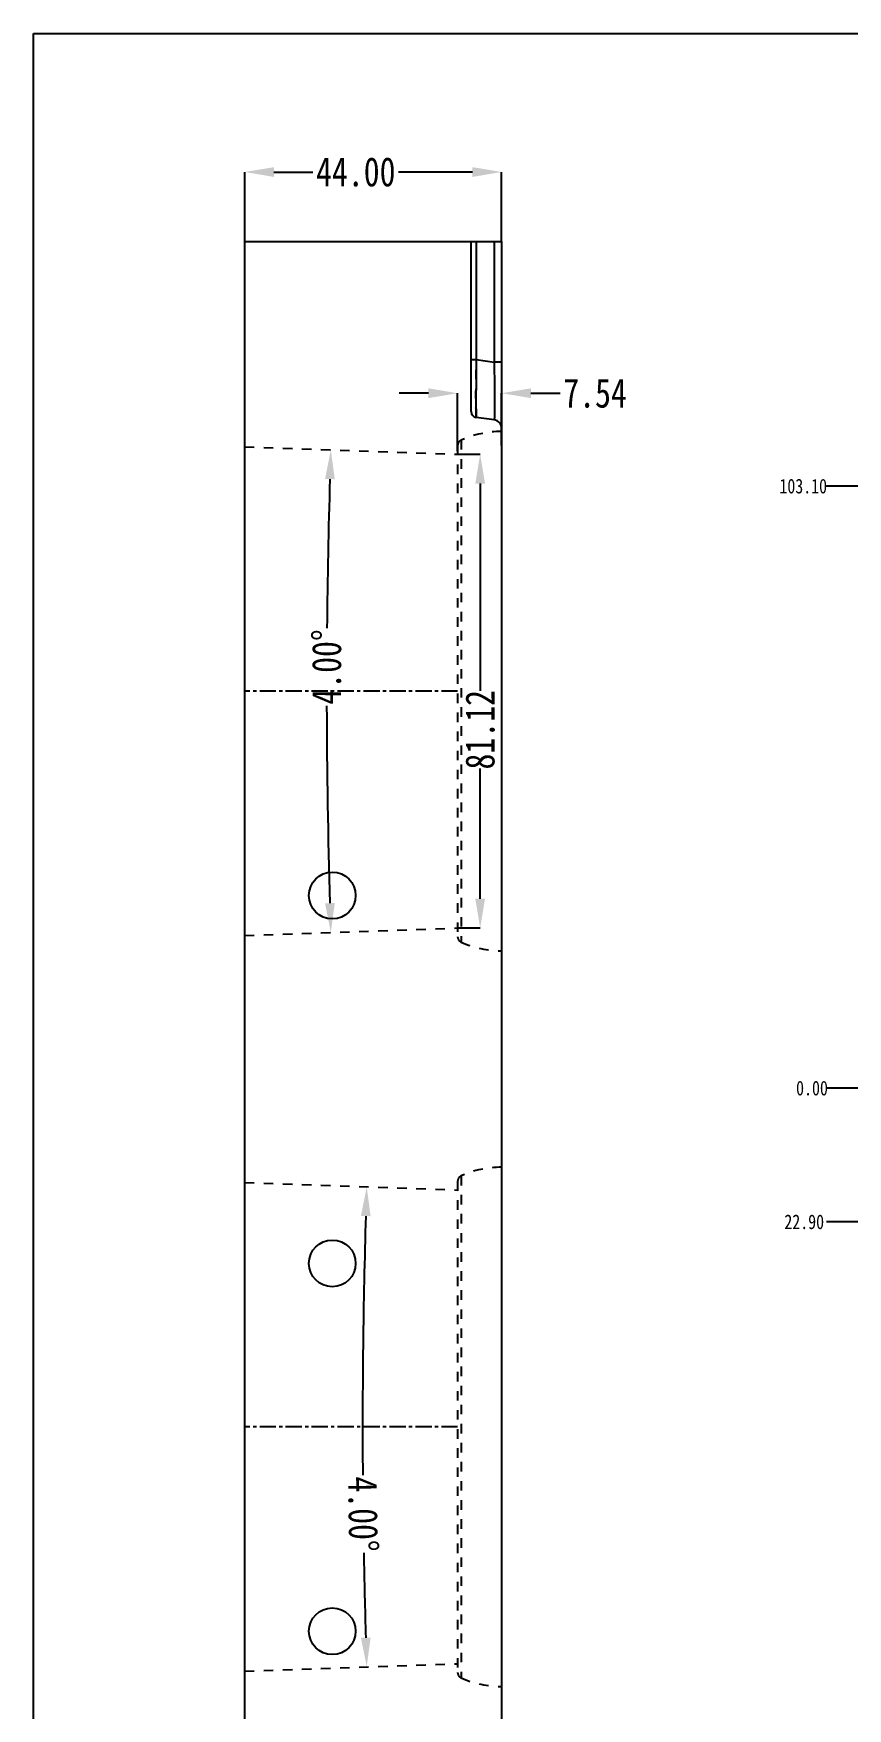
# Model space of a CAD drawing. Header units: millimetres. Extents: x 780 to 4422, y -1506 to 1268.
# Drawn here: x 2294.9 to 2434.3, y -655.5 to -368.7 of the extents above; entities that cross this region are included whole.
import ezdxf

# ---------------------------------------------------------------- set-up
doc = ezdxf.new("R2010")
doc.units = ezdxf.units.MM
doc.header["$LTSCALE"] = 16.335
doc.header["$PDMODE"] = 3
doc.header["$PDSIZE"] = 0.3125
doc.linetypes.add('CENTER', pattern=[0.6, 0.375, -0.075, 0.075, -0.075])
doc.linetypes.add('HIDDEN', pattern=[0.2, 0.1, -0.1])
doc.layers.get('0').update_dxf_attribs({"linetype": 'CONTINUOUS'})
doc.layers.get('Defpoints').update_dxf_attribs({"linetype": 'CONTINUOUS'})
doc.layers.add('DEFAULT_2', color=8, linetype='HIDDEN')
doc.layers.add('dim', color=82, linetype='CONTINUOUS', lineweight=9)
doc.styles.get("Standard").update_dxf_attribs({"font": 'txt', "width": 0.8})
doc.dimstyles.get("Standard").update_dxf_attribs({"dimtxt": 0.15625, "dimasz": 0.1875, "dimexe": 0.125, "dimexo": 0.0625, "dimtad": 0, "dimtih": 1, "dimtoh": 1, "dimdsep": 46, "dimtxsty": 'Standard', "dimcen": 0.09, "dimadec": 0, "dimazin": 0, "dimtp": 0.01, "dimtm": 0.01, "dimtfac": 1, "dimtofl": 0, "dimtmove": 0, "dimatfit": 3, "dimfxl": 0, "dimtolj": 1, "dimarcsym": 0})

# ---------------------------------------------------------------- blocks, each defined once
blk = doc.blocks.new('*D309')
at = {"color": 4, "lineweight": -2}
for p, q in [((2331.05, -404.3), (2331.05, -392.39)), ((2336.05, -392.39), (2342.74, -392.39)), ((2370.05, -392.39), (2357.4, -392.39)), ((2375.05, -404.3), (2375.05, -392.39))]:
    blk.add_line(p, q, dxfattribs=at)
at = {"color": 4}
for points in [[(2336.05, -391.56), (2336.05, -393.23), (2331.05, -392.39)], [(2370.05, -391.56), (2370.05, -393.23), (2375.05, -392.39)]]:
    blk.add_solid(points, dxfattribs=at)
at = {"layer": 'Defpoints', "color": 0}
for p in [(2331.05, -392.39), (2331.05, -404.3), (2375.05, -404.3)]:
    blk.add_point(p, dxfattribs=at)
at = {"color": 6, "insert": (2350.07, -392.39), "char_height": 5, "attachment_point": 5}
blk.add_mtext('\\A1;44.00', dxfattribs=at)
blk = doc.blocks.new('*D310')
at = {"color": 4, "lineweight": -2}
for start, end in [(178.24197, 179.47702), (180.12227, 181.75803)]:
    blk.add_arc((3529.04, -481.3), 1183.96, start, end, dxfattribs=at)
at = {"color": 4}
for points in [[(2344.81, -444.95), (2346.47, -445), (2345.8, -439.98)], [(2346.47, -517.59), (2344.81, -517.65), (2345.8, -522.62)]]:
    blk.add_solid(points, dxfattribs=at)
at = {"layer": 'Defpoints', "color": 0}
for p in [(2331.05, -439.46), (2367.51, -440.74), (2345.16, -495.07), (2367.51, -521.86), (2331.05, -523.13)]:
    blk.add_point(p, dxfattribs=at)
at = {"color": 6, "insert": (2345.09, -477.16), "char_height": 5, "attachment_point": 5, "rotation": 89.7996}
blk.add_mtext('\\A1;4.00°', dxfattribs=at)
blk = doc.blocks.new('*D311')
at = {"color": 4, "lineweight": -2}
for start, end in [(178.24323, 180.40211), (181.05072, 181.75677)]:
    blk.add_arc((3529.04, -607.3), 1177.81, start, end, dxfattribs=at)
at = {"color": 4}
for points in [[(2350.95, -571.16), (2352.61, -571.22), (2351.94, -566.19)], [(2352.61, -643.38), (2350.95, -643.43), (2351.94, -648.4)]]:
    blk.add_solid(points, dxfattribs=at)
at = {"layer": 'Defpoints', "color": 0}
for p in [(2331.05, -565.46), (2367.51, -566.74), (2351.3, -593.59), (2367.51, -647.86), (2331.05, -649.13)]:
    blk.add_point(p, dxfattribs=at)
at = {"color": 6, "insert": (2351.32, -622.23), "char_height": 5, "attachment_point": 5, "rotation": 270.7264}
blk.add_mtext('\\A1;4.00°', dxfattribs=at)
blk = doc.blocks.new('*D315')
at = {"layer": 'Defpoints', "color": 0}
for p in [(2430.7, -549.3), (2440.71, -549.3), (2550.5, -549.3)]:
    blk.add_point(p, dxfattribs=at)
at = {"layer": 'dim', "color": 4, "lineweight": -2}
blk.add_line((2440.71, -549.3), (2430.7, -549.3), dxfattribs=at)
at = {"layer": 'dim', "color": 6, "insert": (2428.2, -549.3), "char_height": 2.5, "attachment_point": 5}
blk.add_mtext('\\A1;0.00', dxfattribs=at)
blk = doc.blocks.new('*D316')
at = {"layer": 'Defpoints', "color": 0}
for p in [(2430.7, -446.2), (2497.2, -446.2), (2550.5, -549.3)]:
    blk.add_point(p, dxfattribs=at)
at = {"layer": 'dim', "color": 4, "lineweight": -2}
blk.add_line((2497.2, -446.2), (2430.7, -446.2), dxfattribs=at)
at = {"layer": 'dim', "color": 6, "insert": (2426.7, -446.2), "char_height": 2.5, "attachment_point": 5}
blk.add_mtext('\\A1;103.10', dxfattribs=at)
blk = doc.blocks.new('*D317')
at = {"layer": 'Defpoints', "color": 0}
for p in [(2550.5, -549.3), (2430.7, -572.2), (2497.2, -572.2)]:
    blk.add_point(p, dxfattribs=at)
at = {"layer": 'dim', "color": 4, "lineweight": -2}
blk.add_line((2497.2, -572.2), (2430.7, -572.2), dxfattribs=at)
at = {"layer": 'dim', "color": 6, "insert": (2426.87, -572.2), "char_height": 2.5, "attachment_point": 5}
blk.add_mtext('\\A1;22.90', dxfattribs=at)
blk = doc.blocks.new('*D329')
at = {"color": 4, "lineweight": -2}
for p, q in [((2367.51, -440.74), (2371.37, -440.74)), ((2371.37, -445.74), (2371.37, -481.24)), ((2371.37, -516.86), (2371.37, -494.57)), ((2367.51, -521.86), (2371.37, -521.86))]:
    blk.add_line(p, q, dxfattribs=at)
at = {"color": 4}
for points in [[(2370.54, -445.74), (2372.21, -445.74), (2371.37, -440.74)], [(2370.54, -516.86), (2372.21, -516.86), (2371.37, -521.86)]]:
    blk.add_solid(points, dxfattribs=at)
at = {"layer": 'Defpoints', "color": 0}
for p in [(2367.51, -440.74), (2367.51, -521.86), (2371.37, -521.86)]:
    blk.add_point(p, dxfattribs=at)
at = {"color": 6, "insert": (2371.37, -487.91), "char_height": 5, "attachment_point": 5, "rotation": 90}
blk.add_mtext('\\A1;81.12', dxfattribs=at)
blk = doc.blocks.new('*D330')
at = {"color": 4, "lineweight": -2}
for p, q in [((2362.51, -430.28), (2357.51, -430.28)), ((2367.51, -440.2), (2367.51, -430.28)), ((2375.05, -439.2), (2375.05, -430.28)), ((2380.05, -430.28), (2385.05, -430.28))]:
    blk.add_line(p, q, dxfattribs=at)
at = {"color": 4}
for points in [[(2362.51, -429.44), (2362.51, -431.11), (2367.51, -430.28)], [(2380.05, -429.44), (2380.05, -431.11), (2375.05, -430.28)]]:
    blk.add_solid(points, dxfattribs=at)
at = {"layer": 'Defpoints', "color": 0}
for p in [(2375.05, -430.28), (2367.51, -440.2), (2375.05, -439.2)]:
    blk.add_point(p, dxfattribs=at)
at = {"color": 6, "insert": (2391.05, -430.28), "char_height": 5, "attachment_point": 5}
blk.add_mtext('\\A1;7.54', dxfattribs=at)

msp = doc.modelspace()

# ---------------------------------------------------------------- linework, layer by layer
at = {"color": 7, "linetype": 'Continuous'}
for p, q in [((2331.048, -694.298), (2331.048, -404.298)), ((2331.048, -404.298), (2375.048, -404.298)), ((2369.848, -433.431), (2369.848, -404.298)), ((2370.709, -404.298), (2370.709, -424.518)), ((2373.757, -404.298), (2373.757, -424.947)), ((2375.048, -404.298), (2375.048, -694.298)), ((2369.848, -424.518), (2370.709, -424.518)), ((2370.709, -424.518), (2373.757, -424.947)), ((2375.048, -424.947), (2373.757, -424.947)), ((2373.757, -434.849), (2370.709, -434.421))]:
    msp.add_line(p, q, dxfattribs=at)
msp.add_lwpolyline([(2294.875, -368.669), (2709.429, -368.669), (2709.429, -817.782), (2294.875, -817.782)], close=True)
for centre in [(2346.048, -516.298), (2346.048, -579.298), (2346.048, -642.298)]:
    msp.add_circle(centre, 4, dxfattribs=at)
for centre, radius, start, end in [((2370.848, -433.431), 1, 180, 262), ((2373.548, -436.335), 1.5, 0, 82)]:
    msp.add_arc(centre, radius, start, end, dxfattribs=at)
for points, knots in [([(2370.709, -424.518), (2370.701, -425.163), (2370.685, -426.427), (2370.668, -428.263), (2370.658, -429.715), (2370.654, -430.787), (2370.653, -431.504), (2370.654, -432.154), (2370.657, -432.73), (2370.661, -433.227), (2370.667, -433.64), (2370.674, -433.929), (2370.68, -434.116), (2370.685, -434.222), (2370.69, -434.304), (2370.695, -434.367), (2370.702, -434.398), (2370.705, -434.42), (2370.709, -434.421)], [0, 0, 0, 0, 0.1952044, 0.3829976, 0.5560096, 0.6348674, 0.7075603, 0.7733909, 0.8317281, 0.8820181, 0.9238003, 0.9567035, 0.9697345, 0.9804512, 0.9888337, 0.9948696, 0.9985666, 1, 1, 1, 1]), ([(2373.757, -424.947), (2373.77, -425.592), (2373.794, -426.859), (2373.82, -428.699), (2373.834, -430.155), (2373.84, -431.23), (2373.841, -431.95), (2373.84, -432.601), (2373.836, -433.177), (2373.83, -433.673), (2373.821, -434.083), (2373.811, -434.371), (2373.801, -434.555), (2373.794, -434.66), (2373.786, -434.739), (2373.777, -434.799), (2373.771, -434.83), (2373.762, -434.85), (2373.757, -434.849)], [0, 0, 0, 0, 0.1954097, 0.3835933, 0.5570839, 0.6361623, 0.7090205, 0.774947, 0.8332706, 0.8834483, 0.9250151, 0.9576165, 0.9704755, 0.9810016, 0.9891855, 0.9950335, 0.9985733, 1, 1, 1, 1])]:
    msp.add_open_spline(points, degree=3, knots=knots, dxfattribs=at)
at = {"layer": 'DEFAULT_2', "color": 8, "linetype": 'HIDDEN'}
for p, q in [((2368.108, -438.306), (2368.108, -524.289)), ((2367.511, -439.224), (2367.511, -523.371)), ((2368.108, -564.306), (2368.108, -650.289)), ((2367.511, -565.224), (2367.511, -649.371))]:
    msp.add_line(p, q, dxfattribs=at)
at = {"layer": 'DEFAULT_2', "color": 2, "linetype": 'HIDDEN'}
for p, q in [((2331.048, -439.463), (2367.511, -440.736)), ((2331.048, -523.132), (2367.511, -521.859)), ((2331.048, -565.463), (2367.511, -566.736)), ((2331.048, -649.132), (2367.511, -647.859))]:
    msp.add_line(p, q, dxfattribs=at)
at = {"layer": 'DEFAULT_2', "color": 1, "linetype": 'CENTER', "ltscale": 0.453577}
for p, q in [((2367.511, -481.298), (2331.048, -481.298)), ((2367.511, -607.298), (2331.048, -607.298))]:
    msp.add_line(p, q, dxfattribs=at)
at = {"layer": 'DEFAULT_2', "color": 8, "linetype": 'HIDDEN'}
for centre, radius, start, end in [((2368.516, -439.224), 1.005, 113.96948, 180), ((2375.048, -453.918), 17.085, 90, 113.96948), ((2368.516, -523.371), 1.005, 180, 246.03052), ((2375.048, -508.678), 17.085, 246.03052, 270), ((2368.516, -565.224), 1.005, 113.96948, 180), ((2375.048, -579.918), 17.085, 90, 113.96948), ((2368.516, -649.371), 1.005, 180, 246.03052), ((2375.048, -634.678), 17.085, 246.03052, 270)]:
    msp.add_arc(centre, radius, start, end, dxfattribs=at)
msp.add_open_spline([(2370.709, -434.421), (2370.705, -434.42), (2370.702, -434.398), (2370.695, -434.366), (2370.69, -434.304), (2370.685, -434.222), (2370.68, -434.115), (2370.674, -433.928), (2370.667, -433.638), (2370.661, -433.224), (2370.657, -432.726), (2370.654, -432.15), (2370.653, -431.499), (2370.654, -430.781), (2370.658, -429.709), (2370.668, -428.259), (2370.685, -426.425), (2370.701, -425.162), (2370.709, -424.518)], degree=3, knots=[0, 0, 0, 0, 0.0014393, 0.0051497, 0.0112021, 0.0196011, 0.0303426, 0.0434123, 0.0764002, 0.1182767, 0.1686709, 0.2270944, 0.2929959, 0.365727, 0.444578, 0.6174933, 0.8050131, 1, 1, 1, 1], dxfattribs=at)

# ---------------------------------------------------------------- dimensions: what is measured, and where the dimension line sits
for base, p1, p2, picture, middle in [((2331.048, -392.393), (2375.048, -404.298), (2331.048, -404.298), '*D309', (2350.07, -392.393)), ((2375.048, -430.278), (2367.511, -440.202), (2375.048, -439.195), '*D330', (2391.048, -430.278))]:
    dim = msp.add_linear_dim(base=base, p1=p1, p2=p2, dimstyle='Standard', override={"dimtxt": 5, "dimasz": 5, "dimexe": 0, "dimexo": 0, "dimgap": 0, "dimtih": 0, "dimtoh": 0, "dimzin": 0, "dimcen": 0, "dimclrd": 4, "dimclre": 4, "dimclrt": 6, "dimadec": 2, "dimtp": 0, "dimtm": 0, "dimtzin": 0})
    dim.commit()
    dim.dimension.update_dxf_attribs({"geometry": picture, "text_midpoint": middle, "dimtype": 160})
for base, line1, line2, picture, middle in [((2345.162, -495.073), ((2331.048, -523.132), (2367.511, -521.859)), ((2331.048, -439.463), (2367.511, -440.736)), '*D310', (2345.089, -477.158)), ((2351.304, -593.594), ((2331.048, -649.132), (2367.511, -647.859)), ((2331.048, -565.463), (2367.511, -566.736)), '*D311', (2351.319, -622.23))]:
    dim = msp.add_angular_dim_2l(base=base, line1=line1, line2=line2, dimstyle='Standard', override={"dimtxt": 5, "dimasz": 5, "dimexe": 0, "dimexo": 0, "dimgap": 0, "dimtih": 0, "dimtoh": 0, "dimzin": 0, "dimcen": 0, "dimclrd": 4, "dimclre": 4, "dimclrt": 6, "dimadec": 2, "dimtp": 0, "dimtm": 0, "dimtzin": 0})
    dim.commit()
    dim.dimension.update_dxf_attribs({"geometry": picture, "text_midpoint": middle, "dimtype": 162})
dim = msp.add_linear_dim(base=(2371.372, -521.859), p1=(2367.511, -440.736), p2=(2367.511, -521.859), angle=90, dimstyle='Standard', override={"dimtxt": 5, "dimasz": 5, "dimexe": 0, "dimexo": 0, "dimgap": 0, "dimtih": 0, "dimtoh": 0, "dimzin": 0, "dimcen": 0, "dimclrd": 4, "dimclre": 4, "dimclrt": 6, "dimadec": 2, "dimtp": 0, "dimtm": 0, "dimtzin": 0})
dim.commit()
dim.dimension.update_dxf_attribs({"geometry": '*D329', "text_midpoint": (2371.372, -487.907), "dimtype": 160})
at = {"layer": 'dim'}
for feature_location, offset, origin, picture, middle in [((2497.203, -446.198), (-66.5, 0), (2550.503, -549.298), '*D316', (2426.703, -446.198)), ((2440.714850569, -549.297760066), (-10.01143949, 0), (2550.503156935, -549.297760066), '*D315', (2428.203411079, -549.297760066)), ((2497.203, -572.198), (-66.5, 0), (2550.503, -549.298), '*D317', (2426.87, -572.198))]:
    dim = msp.add_ordinate_dim(feature_location=feature_location, offset=offset, dtype=0, origin=origin, dimstyle='Standard', override={"dimtxt": 2.5, "dimasz": 2, "dimexe": 0, "dimexo": 0, "dimgap": 0, "dimtih": 0, "dimtoh": 0, "dimzin": 0, "dimcen": 0, "dimclrd": 4, "dimclre": 4, "dimclrt": 6, "dimadec": 2, "dimtp": 0, "dimtm": 0, "dimtzin": 0}, dxfattribs=at)
    dim.commit()
    dim.dimension.update_dxf_attribs({"geometry": picture, "text_midpoint": middle})

doc.saveas('drawing.dxf')
